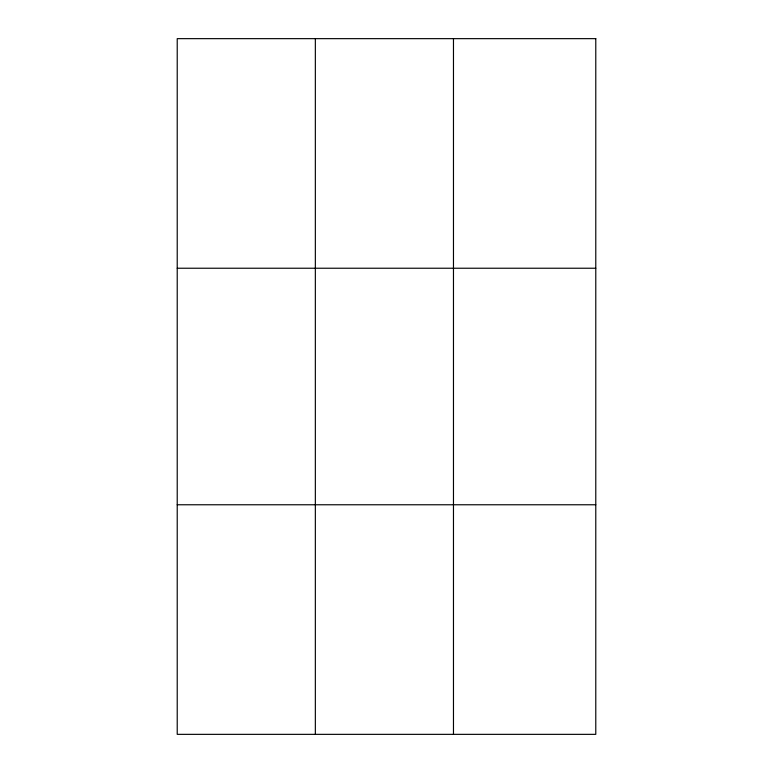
<?xml version="1.0" encoding="UTF-8"?>
<svg xmlns="http://www.w3.org/2000/svg" width="773" height="773" viewBox="0 0 773 773"><rect width="100%" height="100%" fill="white"/><g stroke="black" fill="none" stroke-linecap="round" stroke-linejoin="round"><path stroke-width="1.16" d="M315.345 734.35L315.345 38.65M453.471 734.35L453.471 38.65M177.22 268.231L595.78 268.231M177.22 504.769L595.78 504.769M595.78 38.65L595.78 734.35L177.22 734.35L177.22 38.65L595.78 38.65"/></g></svg>
